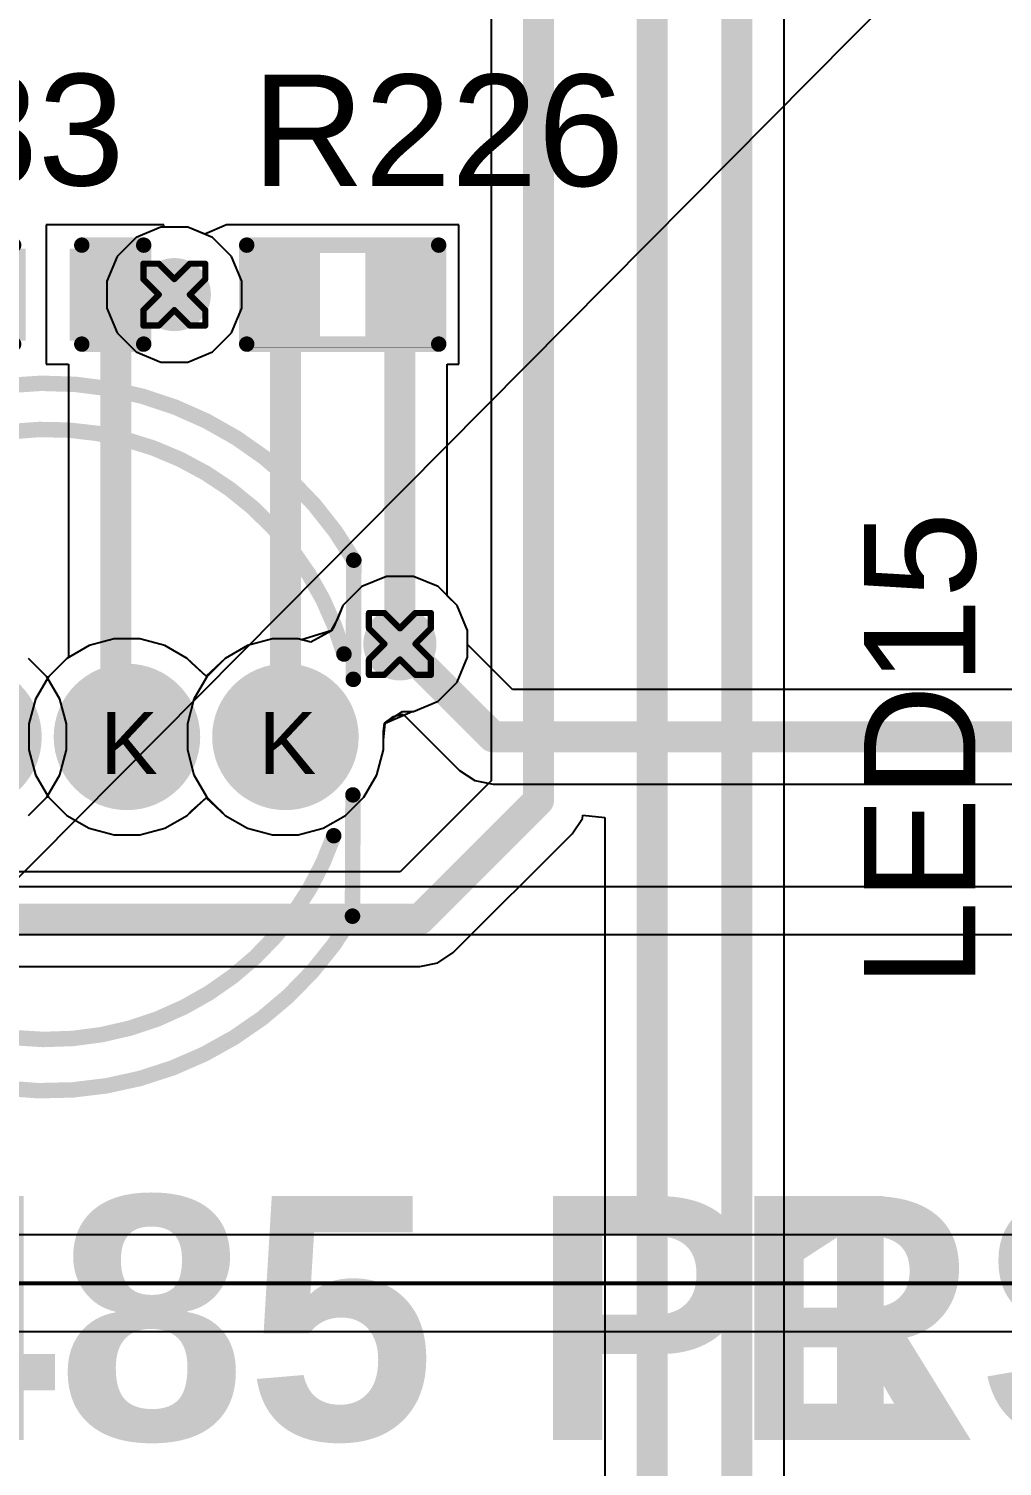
# Model space of a CAD drawing. Header units: inches. Extents: x -11 to 5379, y 0 to 5429.
# Drawn here: x 38.36 to 46.35, y 39.78 to 51.58 of the extents above; entities that cross this region are included whole.
import ezdxf

# ---------------------------------------------------------------- set-up
doc = ezdxf.new("R2010")
doc.units = ezdxf.units.IN
for name, color, linetype in [('Bottom Layer', 5, 'Continuous'), ('Bottom Solder', 6, 'Continuous'), ('Drill Drawing', 1, 'Continuous'), ('GND', 16, 'Continuous'), ('Multi-Layer', 9, 'Continuous'), ('Pad Holes', 156, 'Continuous'), ('PWR', 76, 'Continuous'), ('Top Layer', 1, 'Continuous'), ('Top Overlay', 2, 'Continuous'), ('Top Paste', 8, 'Continuous'), ('Top Solder', 216, 'Continuous'), ('Via Holes', 16, 'Continuous')]:
    doc.layers.add(name, color=color, linetype=linetype)
doc.styles.add('Arial', font='', dxfattribs={"height": 0.2})
doc.styles.add('Arial_Bold', font='', dxfattribs={"height": 0.2})
doc.styles.get('Arial').set_extended_font_data('Arial')
doc.styles.get('Arial_Bold').set_extended_font_data('Arial', bold=True)

# ---------------------------------------------------------------- blocks, each defined once
blk = doc.blocks.new('R___0402_276')
at = {"layer": 'Top Layer'}
for points in [[(-0.699, -0.318), (-0.699, 0.318), (-0.241, 0.318), (-0.241, -0.318)], [(0.241, -0.318), (0.241, 0.318), (0.699, 0.318), (0.699, -0.318)]]:
    blk.add_hatch(color=1, dxfattribs=at).paths.add_polyline_path(points)
at = {"layer": 'Top Paste'}
for points in [[(-0.699, -0.318), (-0.699, 0.318), (-0.241, 0.318), (-0.241, -0.318)], [(0.241, -0.318), (0.241, 0.318), (0.699, 0.318), (0.699, -0.318)]]:
    blk.add_hatch(color=8, dxfattribs=at).paths.add_polyline_path(points)
at = {"layer": 'Top Solder'}
for points in [[(-0.754, -0.373), (-0.754, 0.373), (-0.186, 0.373), (-0.186, -0.373)], [(0.186, -0.373), (0.186, 0.373), (0.754, 0.373), (0.754, -0.373)]]:
    blk.add_hatch(color=216, dxfattribs=at).paths.add_polyline_path(points)
at = {"layer": 'Top Overlay'}
for points in [[(-0.787, -0.406, 0.127, 0.127, 0), (-0.787, 0.406, 0.127, 0.127, 0)], [(-0.787, 0.406, 0.127, 0.127, 0), (0.787, 0.406, 0.127, 0.127, 0)], [(0.787, -0.406, 0.127, 0.127, 0), (0.787, 0.406, 0.127, 0.127, 0)], [(-0.787, -0.406, 0.127, 0.127, 0), (0.787, -0.406, 0.127, 0.127, 0)], [(-0.813, -0.432, 0.00323, 0.00323, 0), (0.813, -0.432, 0.00323, 0.00323, 0)]]:
    blk.add_lwpolyline(points, format="xyseb", dxfattribs=at)
for points in [[(-0.819, 0.406, 0.0635, 0.0635, 1), (-0.756, 0.406, 0.0635, 0.0635, 1)], [(-0.819, 0.406, 0.0635, 0.0635, 1), (-0.756, 0.406, 0.0635, 0.0635, 1)], [(0.756, 0.406, 0.0635, 0.0635, 1), (0.819, 0.406, 0.0635, 0.0635, 1)], [(0.756, 0.406, 0.0635, 0.0635, 1), (0.819, 0.406, 0.0635, 0.0635, 1)], [(-0.819, -0.406, 0.0635, 0.0635, 1), (-0.756, -0.406, 0.0635, 0.0635, 1)], [(-0.819, -0.406, 0.0635, 0.0635, 1), (-0.756, -0.406, 0.0635, 0.0635, 1)], [(0.756, -0.406, 0.0635, 0.0635, 1), (0.819, -0.406, 0.0635, 0.0635, 1)], [(0.756, -0.406, 0.0635, 0.0635, 1), (0.819, -0.406, 0.0635, 0.0635, 1)], [(-0.814, -0.432, 0.00161, 0.00161, 1), (-0.812, -0.432, 0.00161, 0.00161, 1)], [(0.812, -0.432, 0.00161, 0.00161, 1), (0.814, -0.432, 0.00161, 0.00161, 1)]]:
    blk.add_lwpolyline(points, format="xyseb", close=True, dxfattribs=at)
blk = doc.blocks.new('WS2812D_F5_491')
at = {"layer": 'Bottom Layer'}
h = blk.add_hatch(color=5, dxfattribs=at)
edge = h.paths.add_edge_path()
edge.add_arc((-1.95, 0), 0.55, 0, 360)
h = blk.add_hatch(color=5, dxfattribs=at)
edge = h.paths.add_edge_path()
edge.add_arc((-0.65, 0), 0.55, 0, 360)
h = blk.add_hatch(color=5, dxfattribs=at)
edge = h.paths.add_edge_path()
edge.add_arc((0.65, 0), 0.55, 0, 360)
h = blk.add_hatch(color=5, dxfattribs=at)
edge = h.paths.add_edge_path()
edge.add_arc((1.95, 0), 0.55, 0, 360)
at = {"layer": 'Bottom Solder'}
h = blk.add_hatch(color=6, dxfattribs=at)
edge = h.paths.add_edge_path()
edge.add_arc((-1.95, 0), 0.601, 0, 360)
h = blk.add_hatch(color=6, dxfattribs=at)
edge = h.paths.add_edge_path()
edge.add_arc((-0.65, 0), 0.601, 0, 360)
h = blk.add_hatch(color=6, dxfattribs=at)
edge = h.paths.add_edge_path()
edge.add_arc((0.65, 0), 0.601, 0, 360)
h = blk.add_hatch(color=6, dxfattribs=at)
edge = h.paths.add_edge_path()
edge.add_arc((1.95, 0), 0.601, 0, 360)
at = {"layer": 'GND'}
h = blk.add_hatch(color=16, dxfattribs=at)
edge = h.paths.add_edge_path()
edge.add_arc((-1.95, 0), 0.55, 0, 360)
h = blk.add_hatch(color=16, dxfattribs=at)
edge = h.paths.add_edge_path()
edge.add_arc((-0.65, 0), 0.55, 0, 360)
h = blk.add_hatch(color=16, dxfattribs=at)
edge = h.paths.add_edge_path()
edge.add_arc((0.65, 0), 0.55, 0, 360)
h = blk.add_hatch(color=16, dxfattribs=at)
edge = h.paths.add_edge_path()
edge.add_arc((1.95, 0), 0.55, 0, 360)
at = {"layer": 'Multi-Layer'}
h = blk.add_hatch(color=9, dxfattribs=at)
edge = h.paths.add_edge_path()
edge.add_arc((-1.95, 0), 0.55, 0, 360)
h = blk.add_hatch(color=9, dxfattribs=at)
edge = h.paths.add_edge_path()
edge.add_arc((-0.65, 0), 0.55, 0, 360)
h = blk.add_hatch(color=9, dxfattribs=at)
edge = h.paths.add_edge_path()
edge.add_arc((0.65, 0), 0.55, 0, 360)
h = blk.add_hatch(color=9, dxfattribs=at)
edge = h.paths.add_edge_path()
edge.add_arc((1.95, 0), 0.55, 0, 360)
at = {"layer": 'Pad Holes'}
h = blk.add_hatch(color=7, dxfattribs=at)
edge = h.paths.add_edge_path()
edge.add_arc((-1.95, 0), 0.36, 0, 360)
h = blk.add_hatch(color=7, dxfattribs=at)
edge = h.paths.add_edge_path()
edge.add_arc((-0.65, 0), 0.36, 0, 360)
h = blk.add_hatch(color=7, dxfattribs=at)
edge = h.paths.add_edge_path()
edge.add_arc((0.65, 0), 0.36, 0, 360)
h = blk.add_hatch(color=7, dxfattribs=at)
edge = h.paths.add_edge_path()
edge.add_arc((1.95, 0), 0.36, 0, 360)
at = {"layer": 'PWR'}
h = blk.add_hatch(color=76, dxfattribs=at)
edge = h.paths.add_edge_path()
edge.add_arc((-1.95, 0), 0.55, 0, 360)
h = blk.add_hatch(color=76, dxfattribs=at)
edge = h.paths.add_edge_path()
edge.add_arc((-0.65, 0), 0.55, 0, 360)
h = blk.add_hatch(color=76, dxfattribs=at)
edge = h.paths.add_edge_path()
edge.add_arc((0.65, 0), 0.55, 0, 360)
h = blk.add_hatch(color=76, dxfattribs=at)
edge = h.paths.add_edge_path()
edge.add_arc((1.95, 0), 0.55, 0, 360)
at = {"layer": 'Top Layer'}
h = blk.add_hatch(color=1, dxfattribs=at)
edge = h.paths.add_edge_path()
edge.add_arc((-1.95, 0), 0.55, 0, 360)
h = blk.add_hatch(color=1, dxfattribs=at)
edge = h.paths.add_edge_path()
edge.add_arc((-0.65, 0), 0.55, 0, 360)
h = blk.add_hatch(color=1, dxfattribs=at)
edge = h.paths.add_edge_path()
edge.add_arc((0.65, 0), 0.55, 0, 360)
h = blk.add_hatch(color=1, dxfattribs=at)
edge = h.paths.add_edge_path()
edge.add_arc((1.95, 0), 0.55, 0, 360)
at = {"layer": 'Top Solder'}
h = blk.add_hatch(color=216, dxfattribs=at)
edge = h.paths.add_edge_path()
edge.add_arc((-1.95, 0), 0.601, 0, 360)
h = blk.add_hatch(color=216, dxfattribs=at)
edge = h.paths.add_edge_path()
edge.add_arc((-0.65, 0), 0.601, 0, 360)
h = blk.add_hatch(color=216, dxfattribs=at)
edge = h.paths.add_edge_path()
edge.add_arc((0.65, 0), 0.601, 0, 360)
h = blk.add_hatch(color=216, dxfattribs=at)
edge = h.paths.add_edge_path()
edge.add_arc((1.95, 0), 0.601, 0, 360)
at = {"layer": 'Top Overlay'}
for points in [[(2.5, -1.471, 0.127, 0.127, -3.705201), (2.511, 1.45, 0.127, 0.127, 0)], [(-2.464, 0.543, 0.127, 0.127, -0.780857), (2.43, 0.68, 0.127, 0.127, 0)], [(2.507, 0.472, 0.127, 0.127, 0), (2.511, 1.45, 0.127, 0.127, 0)], [(2.347, -0.811, 0.127, 0.127, -0.760948), (-2.43, -0.51, 0.127, 0.127, 0)], [(2.5, -1.471, 0.127, 0.127, 0), (2.504, -0.476, 0.127, 0.127, 0)]]:
    blk.add_lwpolyline(points, format="xyseb", dxfattribs=at)
for points in [[(2.479, 1.45, 0.0635, 0.0635, 1), (2.543, 1.45, 0.0635, 0.0635, 1)], [(2.479, 1.45, 0.0635, 0.0635, 1), (2.543, 1.45, 0.0635, 0.0635, 1)], [(2.398, 0.68, 0.0635, 0.0635, 1), (2.462, 0.68, 0.0635, 0.0635, 1)], [(-2.496, 0.543, 0.0635, 0.0635, 1), (-2.432, 0.543, 0.0635, 0.0635, 1)], [(2.475, 0.472, 0.0635, 0.0635, 1), (2.539, 0.472, 0.0635, 0.0635, 1)], [(-2.462, -0.51, 0.0635, 0.0635, 1), (-2.398, -0.51, 0.0635, 0.0635, 1)], [(2.472, -0.476, 0.0635, 0.0635, 1), (2.535, -0.476, 0.0635, 0.0635, 1)], [(2.315, -0.811, 0.0635, 0.0635, 1), (2.378, -0.811, 0.0635, 0.0635, 1)], [(2.468, -1.471, 0.0635, 0.0635, 1), (2.532, -1.471, 0.0635, 0.0635, 1)], [(2.468, -1.471, 0.0635, 0.0635, 1), (2.532, -1.471, 0.0635, 0.0635, 1)]]:
    blk.add_lwpolyline(points, format="xyseb", close=True, dxfattribs=at)
blk = doc.blocks.new('C___0402_643')
at = {"layer": 'Top Layer'}
for points in [[(-0.699, -0.318), (-0.699, 0.318), (-0.241, 0.318), (-0.241, -0.318)], [(0.241, -0.318), (0.241, 0.318), (0.699, 0.318), (0.699, -0.318)]]:
    blk.add_hatch(color=1, dxfattribs=at).paths.add_polyline_path(points)
at = {"layer": 'Top Paste'}
for points in [[(-0.699, -0.318), (-0.699, 0.318), (-0.241, 0.318), (-0.241, -0.318)], [(0.241, -0.318), (0.241, 0.318), (0.699, 0.318), (0.699, -0.318)]]:
    blk.add_hatch(color=8, dxfattribs=at).paths.add_polyline_path(points)
at = {"layer": 'Top Solder'}
for points in [[(-0.758, -0.377), (-0.758, 0.377), (-0.181, 0.377), (-0.181, -0.377)], [(0.181, -0.377), (0.181, 0.377), (0.758, 0.377), (0.758, -0.377)]]:
    blk.add_hatch(color=216, dxfattribs=at).paths.add_polyline_path(points)
at = {"layer": 'Top Overlay'}
for points in [[(-0.787, -0.406, 0.127, 0.127, 0), (-0.787, 0.406, 0.127, 0.127, 0)], [(-0.787, 0.406, 0.127, 0.127, 0), (-0.279, 0.406, 0.127, 0.127, 0)], [(0.279, 0.406, 0.127, 0.127, 0), (0.787, 0.406, 0.127, 0.127, 0)], [(0.787, -0.406, 0.127, 0.127, 0), (0.787, 0.406, 0.127, 0.127, 0)], [(-0.787, -0.406, 0.127, 0.127, 0), (-0.279, -0.406, 0.127, 0.127, 0)], [(0.279, -0.406, 0.127, 0.127, 0), (0.787, -0.406, 0.127, 0.127, 0)]]:
    blk.add_lwpolyline(points, format="xyseb", dxfattribs=at)
for points in [[(-0.819, 0.406, 0.0635, 0.0635, 1), (-0.756, 0.406, 0.0635, 0.0635, 1)], [(-0.819, 0.406, 0.0635, 0.0635, 1), (-0.756, 0.406, 0.0635, 0.0635, 1)], [(-0.311, 0.406, 0.0635, 0.0635, 1), (-0.248, 0.406, 0.0635, 0.0635, 1)], [(0.248, 0.406, 0.0635, 0.0635, 1), (0.311, 0.406, 0.0635, 0.0635, 1)], [(0.756, 0.406, 0.0635, 0.0635, 1), (0.819, 0.406, 0.0635, 0.0635, 1)], [(0.756, 0.406, 0.0635, 0.0635, 1), (0.819, 0.406, 0.0635, 0.0635, 1)], [(-0.819, -0.406, 0.0635, 0.0635, 1), (-0.756, -0.406, 0.0635, 0.0635, 1)], [(-0.819, -0.406, 0.0635, 0.0635, 1), (-0.756, -0.406, 0.0635, 0.0635, 1)], [(-0.311, -0.406, 0.0635, 0.0635, 1), (-0.248, -0.406, 0.0635, 0.0635, 1)], [(0.248, -0.406, 0.0635, 0.0635, 1), (0.311, -0.406, 0.0635, 0.0635, 1)], [(0.756, -0.406, 0.0635, 0.0635, 1), (0.819, -0.406, 0.0635, 0.0635, 1)], [(0.756, -0.406, 0.0635, 0.0635, 1), (0.819, -0.406, 0.0635, 0.0635, 1)]]:
    blk.add_lwpolyline(points, format="xyseb", close=True, dxfattribs=at)

msp = doc.modelspace()

# ---------------------------------------------------------------- hatches: boundary and pattern name
at = {"layer": 'Bottom Layer'}
h = msp.add_hatch(color=5, dxfattribs=at)
edge = h.paths.add_edge_path()
edge.add_arc((39.557, 49.396), 0.3, 0, 360)
h = msp.add_hatch(color=5, dxfattribs=at)
edge = h.paths.add_edge_path()
edge.add_arc((41.407, 46.53), 0.3, 0, 360)
at = {"layer": 'GND'}
h = msp.add_hatch(color=16, dxfattribs=at)
edge = h.paths.add_edge_path()
edge.add_arc((39.557, 49.396), 0.3, 0, 360)
h = msp.add_hatch(color=16, dxfattribs=at)
edge = h.paths.add_edge_path()
edge.add_arc((41.407, 46.53), 0.3, 0, 360)
at = {"layer": 'PWR'}
h = msp.add_hatch(color=76, dxfattribs=at)
edge = h.paths.add_edge_path()
edge.add_arc((39.557, 49.396), 0.3, 0, 360)
h = msp.add_hatch(color=76, dxfattribs=at)
edge = h.paths.add_edge_path()
edge.add_arc((41.407, 46.53), 0.3, 0, 360)
at = {"layer": 'Top Layer'}
h = msp.add_hatch(color=1, dxfattribs=at)
edge = h.paths.add_edge_path()
edge.add_arc((39.557, 49.396), 0.3, 0, 360)
h = msp.add_hatch(color=1, dxfattribs=at)
edge = h.paths.add_edge_path()
edge.add_arc((41.407, 46.53), 0.3, 0, 360)
at = {"layer": 'Via Holes'}
h = msp.add_hatch(color=7, dxfattribs=at)
edge = h.paths.add_edge_path()
edge.add_arc((39.557, 49.396), 0.15, 0, 360)
h = msp.add_hatch(color=7, dxfattribs=at)
edge = h.paths.add_edge_path()
edge.add_arc((41.407, 46.53), 0.15, 0, 360)

# ---------------------------------------------------------------- linework, layer by layer
at = {"layer": 'Bottom Layer'}
for p, q in [((39.446, 49.95), (39.243, 49.866)), ((39.667, 49.95), (39.446, 49.95)), ((39.87, 49.866), (39.667, 49.95)), ((39.243, 49.866), (39.087, 49.71)), ((40.026, 49.71), (39.87, 49.866)), ((39.087, 49.71), (39.003, 49.507)), ((40.111, 49.507), (40.026, 49.71)), ((39.003, 49.507), (39.003, 49.286)), ((40.111, 49.286), (40.111, 49.507)), ((39.003, 49.286), (39.087, 49.083)), ((40.026, 49.083), (40.111, 49.286)), ((39.087, 49.083), (39.243, 48.927)), ((39.87, 48.927), (40.026, 49.083)), ((39.243, 48.927), (39.446, 48.842)), ((39.446, 48.842), (39.667, 48.842)), ((39.667, 48.842), (39.87, 48.927)), ((41.297, 47.084), (41.094, 47)), ((41.518, 47.084), (41.297, 47.084)), ((41.721, 47), (41.518, 47.084)), ((41.094, 47), (40.938, 46.844)), ((41.877, 46.844), (41.721, 47)), ((40.938, 46.844), (40.866, 46.67)), ((41.961, 46.64), (41.877, 46.844)), ((40.847, 46.637), (40.676, 46.543)), ((40.866, 46.67), (40.847, 46.637)), ((41.961, 46.525), (41.961, 46.64)), ((38.857, 46.516), (38.674, 46.41)), ((39.062, 46.571), (38.857, 46.516)), ((39.274, 46.571), (39.062, 46.571)), ((39.478, 46.516), (39.274, 46.571)), ((39.661, 46.41), (39.478, 46.516)), ((40.157, 46.516), (39.974, 46.41)), ((40.362, 46.571), (40.157, 46.516)), ((40.573, 46.571), (40.362, 46.571)), ((40.676, 46.543), (40.573, 46.571)), ((42.332, 46.155), (41.961, 46.525)), ((38.674, 46.41), (38.524, 46.26)), ((39.7, 46.372), (39.661, 46.41)), ((39.818, 46.266), (39.7, 46.372)), ((39.936, 46.372), (39.818, 46.266)), ((39.974, 46.41), (39.936, 46.372)), ((38.524, 46.26), (38.418, 46.077)), ((46.834, 46.155), (42.332, 46.155)), ((38.418, 46.077), (38.364, 45.873)), ((41.282, 45.88), (41.355, 45.934)), ((41.355, 45.934), (41.434, 45.954)), ((41.434, 45.954), (41.896, 45.492)), ((38.364, 45.873), (38.364, 45.661)), ((41.272, 45.812), (41.282, 45.88)), ((41.272, 45.661), (41.272, 45.812)), ((38.364, 45.661), (38.418, 45.456)), ((41.217, 45.456), (41.272, 45.661)), ((38.418, 45.456), (38.524, 45.273)), ((41.111, 45.273), (41.217, 45.456)), ((41.896, 45.492), (42.022, 45.408)), ((42.022, 45.408), (42.171, 45.378)), ((42.171, 45.378), (46.834, 45.378)), ((38.524, 45.273), (38.674, 45.123)), ((39.7, 45.162), (39.818, 45.267)), ((39.818, 45.267), (39.936, 45.162)), ((40.961, 45.123), (41.111, 45.273)), ((38.674, 45.123), (38.857, 45.017)), ((39.478, 45.017), (39.661, 45.123)), ((39.661, 45.123), (39.7, 45.162)), ((39.936, 45.162), (39.974, 45.123)), ((39.974, 45.123), (40.157, 45.017)), ((40.778, 45.017), (40.961, 45.123)), ((38.857, 45.017), (39.062, 44.963)), ((39.062, 44.963), (39.274, 44.963)), ((39.274, 44.963), (39.478, 45.017)), ((40.157, 45.017), (40.362, 44.963)), ((40.362, 44.963), (40.573, 44.963)), ((40.573, 44.963), (40.778, 45.017))]:
    msp.add_line(p, q, dxfattribs=at)
for points in [[(41.407, 46.53, 0.254, 0.254, 0), (42.171, 45.767, 0.254, 0.254, 0)], [(42.171, 45.767, 0.254, 0.254, 0), (47.538, 45.767, 0.254, 0.254, 0)]]:
    msp.add_lwpolyline(points, format="xyseb", dxfattribs=at)
for points in [[(41.344, 46.53, 0.127, 0.127, 1), (41.471, 46.53, 0.127, 0.127, 1)], [(42.107, 45.767, 0.127, 0.127, 1), (42.234, 45.767, 0.127, 0.127, 1)], [(42.107, 45.767, 0.127, 0.127, 1), (42.234, 45.767, 0.127, 0.127, 1)]]:
    msp.add_lwpolyline(points, format="xyseb", close=True, dxfattribs=at)
at = {"layer": 'Bottom Solder'}
msp.add_line((6.245, 12.319), (5379.208, 5429.208), dxfattribs=at)
at = {"layer": 'Drill Drawing'}
for points in [[(39.303, 49.523, 0.0508, 0.0508, 0), (39.303, 49.65, 0.0508, 0.0508, 0)], [(39.303, 49.65, 0.0508, 0.0508, 0), (39.43, 49.65, 0.0508, 0.0508, 0)], [(39.43, 49.65, 0.0508, 0.0508, 0), (39.557, 49.523, 0.0508, 0.0508, 0)], [(39.557, 49.523, 0.0508, 0.0508, 0), (39.684, 49.65, 0.0508, 0.0508, 0)], [(39.684, 49.65, 0.0508, 0.0508, 0), (39.811, 49.65, 0.0508, 0.0508, 0)], [(39.811, 49.523, 0.0508, 0.0508, 0), (39.811, 49.65, 0.0508, 0.0508, 0)], [(39.303, 49.523, 0.0508, 0.0508, 0), (39.43, 49.396, 0.0508, 0.0508, 0)], [(39.684, 49.396, 0.0508, 0.0508, 0), (39.811, 49.523, 0.0508, 0.0508, 0)], [(39.303, 49.269, 0.0508, 0.0508, 0), (39.43, 49.396, 0.0508, 0.0508, 0)], [(39.684, 49.396, 0.0508, 0.0508, 0), (39.811, 49.269, 0.0508, 0.0508, 0)], [(39.303, 49.142, 0.0508, 0.0508, 0), (39.303, 49.269, 0.0508, 0.0508, 0)], [(39.43, 49.142, 0.0508, 0.0508, 0), (39.557, 49.269, 0.0508, 0.0508, 0)], [(39.557, 49.269, 0.0508, 0.0508, 0), (39.684, 49.142, 0.0508, 0.0508, 0)], [(39.811, 49.142, 0.0508, 0.0508, 0), (39.811, 49.269, 0.0508, 0.0508, 0)], [(39.303, 49.142, 0.0508, 0.0508, 0), (39.43, 49.142, 0.0508, 0.0508, 0)], [(39.684, 49.142, 0.0508, 0.0508, 0), (39.811, 49.142, 0.0508, 0.0508, 0)], [(41.153, 46.657, 0.0508, 0.0508, 0), (41.153, 46.784, 0.0508, 0.0508, 0)], [(41.153, 46.784, 0.0508, 0.0508, 0), (41.28, 46.784, 0.0508, 0.0508, 0)], [(41.28, 46.784, 0.0508, 0.0508, 0), (41.407, 46.657, 0.0508, 0.0508, 0)], [(41.407, 46.657, 0.0508, 0.0508, 0), (41.534, 46.784, 0.0508, 0.0508, 0)], [(41.534, 46.784, 0.0508, 0.0508, 0), (41.661, 46.784, 0.0508, 0.0508, 0)], [(41.661, 46.657, 0.0508, 0.0508, 0), (41.661, 46.784, 0.0508, 0.0508, 0)], [(41.153, 46.657, 0.0508, 0.0508, 0), (41.28, 46.53, 0.0508, 0.0508, 0)], [(41.534, 46.53, 0.0508, 0.0508, 0), (41.661, 46.657, 0.0508, 0.0508, 0)], [(41.153, 46.403, 0.0508, 0.0508, 0), (41.28, 46.53, 0.0508, 0.0508, 0)], [(41.534, 46.53, 0.0508, 0.0508, 0), (41.661, 46.403, 0.0508, 0.0508, 0)], [(41.153, 46.276, 0.0508, 0.0508, 0), (41.153, 46.403, 0.0508, 0.0508, 0)], [(41.28, 46.276, 0.0508, 0.0508, 0), (41.407, 46.403, 0.0508, 0.0508, 0)], [(41.407, 46.403, 0.0508, 0.0508, 0), (41.534, 46.276, 0.0508, 0.0508, 0)], [(41.661, 46.276, 0.0508, 0.0508, 0), (41.661, 46.403, 0.0508, 0.0508, 0)], [(41.153, 46.276, 0.0508, 0.0508, 0), (41.28, 46.276, 0.0508, 0.0508, 0)], [(41.534, 46.276, 0.0508, 0.0508, 0), (41.661, 46.276, 0.0508, 0.0508, 0)]]:
    msp.add_lwpolyline(points, format="xyseb", dxfattribs=at)
for points in [[(39.29, 49.65, 0.0254, 0.0254, 1), (39.315, 49.65, 0.0254, 0.0254, 1)], [(39.29, 49.65, 0.0254, 0.0254, 1), (39.315, 49.65, 0.0254, 0.0254, 1)], [(39.417, 49.65, 0.0254, 0.0254, 1), (39.442, 49.65, 0.0254, 0.0254, 1)], [(39.417, 49.65, 0.0254, 0.0254, 1), (39.442, 49.65, 0.0254, 0.0254, 1)], [(39.671, 49.65, 0.0254, 0.0254, 1), (39.696, 49.65, 0.0254, 0.0254, 1)], [(39.671, 49.65, 0.0254, 0.0254, 1), (39.696, 49.65, 0.0254, 0.0254, 1)], [(39.798, 49.65, 0.0254, 0.0254, 1), (39.823, 49.65, 0.0254, 0.0254, 1)], [(39.798, 49.65, 0.0254, 0.0254, 1), (39.823, 49.65, 0.0254, 0.0254, 1)], [(39.29, 49.523, 0.0254, 0.0254, 1), (39.315, 49.523, 0.0254, 0.0254, 1)], [(39.29, 49.523, 0.0254, 0.0254, 1), (39.315, 49.523, 0.0254, 0.0254, 1)], [(39.544, 49.523, 0.0254, 0.0254, 1), (39.569, 49.523, 0.0254, 0.0254, 1)], [(39.544, 49.523, 0.0254, 0.0254, 1), (39.569, 49.523, 0.0254, 0.0254, 1)], [(39.798, 49.523, 0.0254, 0.0254, 1), (39.823, 49.523, 0.0254, 0.0254, 1)], [(39.798, 49.523, 0.0254, 0.0254, 1), (39.823, 49.523, 0.0254, 0.0254, 1)], [(39.417, 49.396, 0.0254, 0.0254, 1), (39.442, 49.396, 0.0254, 0.0254, 1)], [(39.417, 49.396, 0.0254, 0.0254, 1), (39.442, 49.396, 0.0254, 0.0254, 1)], [(39.671, 49.396, 0.0254, 0.0254, 1), (39.696, 49.396, 0.0254, 0.0254, 1)], [(39.671, 49.396, 0.0254, 0.0254, 1), (39.696, 49.396, 0.0254, 0.0254, 1)], [(39.29, 49.269, 0.0254, 0.0254, 1), (39.315, 49.269, 0.0254, 0.0254, 1)], [(39.29, 49.269, 0.0254, 0.0254, 1), (39.315, 49.269, 0.0254, 0.0254, 1)], [(39.544, 49.269, 0.0254, 0.0254, 1), (39.569, 49.269, 0.0254, 0.0254, 1)], [(39.544, 49.269, 0.0254, 0.0254, 1), (39.569, 49.269, 0.0254, 0.0254, 1)], [(39.798, 49.269, 0.0254, 0.0254, 1), (39.823, 49.269, 0.0254, 0.0254, 1)], [(39.798, 49.269, 0.0254, 0.0254, 1), (39.823, 49.269, 0.0254, 0.0254, 1)], [(39.29, 49.142, 0.0254, 0.0254, 1), (39.315, 49.142, 0.0254, 0.0254, 1)], [(39.29, 49.142, 0.0254, 0.0254, 1), (39.315, 49.142, 0.0254, 0.0254, 1)], [(39.417, 49.142, 0.0254, 0.0254, 1), (39.442, 49.142, 0.0254, 0.0254, 1)], [(39.417, 49.142, 0.0254, 0.0254, 1), (39.442, 49.142, 0.0254, 0.0254, 1)], [(39.671, 49.142, 0.0254, 0.0254, 1), (39.696, 49.142, 0.0254, 0.0254, 1)], [(39.671, 49.142, 0.0254, 0.0254, 1), (39.696, 49.142, 0.0254, 0.0254, 1)], [(39.798, 49.142, 0.0254, 0.0254, 1), (39.823, 49.142, 0.0254, 0.0254, 1)], [(39.798, 49.142, 0.0254, 0.0254, 1), (39.823, 49.142, 0.0254, 0.0254, 1)], [(41.141, 46.784, 0.0254, 0.0254, 1), (41.166, 46.784, 0.0254, 0.0254, 1)], [(41.141, 46.784, 0.0254, 0.0254, 1), (41.166, 46.784, 0.0254, 0.0254, 1)], [(41.268, 46.784, 0.0254, 0.0254, 1), (41.293, 46.784, 0.0254, 0.0254, 1)], [(41.268, 46.784, 0.0254, 0.0254, 1), (41.293, 46.784, 0.0254, 0.0254, 1)], [(41.522, 46.784, 0.0254, 0.0254, 1), (41.547, 46.784, 0.0254, 0.0254, 1)], [(41.522, 46.784, 0.0254, 0.0254, 1), (41.547, 46.784, 0.0254, 0.0254, 1)], [(41.649, 46.784, 0.0254, 0.0254, 1), (41.674, 46.784, 0.0254, 0.0254, 1)], [(41.649, 46.784, 0.0254, 0.0254, 1), (41.674, 46.784, 0.0254, 0.0254, 1)], [(41.141, 46.657, 0.0254, 0.0254, 1), (41.166, 46.657, 0.0254, 0.0254, 1)], [(41.141, 46.657, 0.0254, 0.0254, 1), (41.166, 46.657, 0.0254, 0.0254, 1)], [(41.395, 46.657, 0.0254, 0.0254, 1), (41.42, 46.657, 0.0254, 0.0254, 1)], [(41.395, 46.657, 0.0254, 0.0254, 1), (41.42, 46.657, 0.0254, 0.0254, 1)], [(41.649, 46.657, 0.0254, 0.0254, 1), (41.674, 46.657, 0.0254, 0.0254, 1)], [(41.649, 46.657, 0.0254, 0.0254, 1), (41.674, 46.657, 0.0254, 0.0254, 1)], [(41.268, 46.53, 0.0254, 0.0254, 1), (41.293, 46.53, 0.0254, 0.0254, 1)], [(41.268, 46.53, 0.0254, 0.0254, 1), (41.293, 46.53, 0.0254, 0.0254, 1)], [(41.522, 46.53, 0.0254, 0.0254, 1), (41.547, 46.53, 0.0254, 0.0254, 1)], [(41.522, 46.53, 0.0254, 0.0254, 1), (41.547, 46.53, 0.0254, 0.0254, 1)], [(41.141, 46.403, 0.0254, 0.0254, 1), (41.166, 46.403, 0.0254, 0.0254, 1)], [(41.141, 46.403, 0.0254, 0.0254, 1), (41.166, 46.403, 0.0254, 0.0254, 1)], [(41.395, 46.403, 0.0254, 0.0254, 1), (41.42, 46.403, 0.0254, 0.0254, 1)], [(41.395, 46.403, 0.0254, 0.0254, 1), (41.42, 46.403, 0.0254, 0.0254, 1)], [(41.649, 46.403, 0.0254, 0.0254, 1), (41.674, 46.403, 0.0254, 0.0254, 1)], [(41.649, 46.403, 0.0254, 0.0254, 1), (41.674, 46.403, 0.0254, 0.0254, 1)], [(41.141, 46.276, 0.0254, 0.0254, 1), (41.166, 46.276, 0.0254, 0.0254, 1)], [(41.141, 46.276, 0.0254, 0.0254, 1), (41.166, 46.276, 0.0254, 0.0254, 1)], [(41.268, 46.276, 0.0254, 0.0254, 1), (41.293, 46.276, 0.0254, 0.0254, 1)], [(41.268, 46.276, 0.0254, 0.0254, 1), (41.293, 46.276, 0.0254, 0.0254, 1)], [(41.522, 46.276, 0.0254, 0.0254, 1), (41.547, 46.276, 0.0254, 0.0254, 1)], [(41.522, 46.276, 0.0254, 0.0254, 1), (41.547, 46.276, 0.0254, 0.0254, 1)], [(41.649, 46.276, 0.0254, 0.0254, 1), (41.674, 46.276, 0.0254, 0.0254, 1)], [(41.649, 46.276, 0.0254, 0.0254, 1), (41.674, 46.276, 0.0254, 0.0254, 1)]]:
    msp.add_lwpolyline(points, format="xyseb", close=True, dxfattribs=at)
at = {"layer": 'GND'}
for p, q in [((39.446, 49.95), (39.243, 49.866)), ((39.667, 49.95), (39.446, 49.95)), ((39.87, 49.866), (39.667, 49.95)), ((39.243, 49.866), (39.087, 49.71)), ((40.026, 49.71), (39.87, 49.866)), ((39.087, 49.71), (39.003, 49.507)), ((40.111, 49.507), (40.026, 49.71)), ((39.003, 49.507), (39.003, 49.286)), ((40.111, 49.286), (40.111, 49.507)), ((39.003, 49.286), (39.087, 49.083)), ((40.026, 49.083), (40.111, 49.286)), ((39.087, 49.083), (39.243, 48.927)), ((39.87, 48.927), (40.026, 49.083)), ((39.243, 48.927), (39.446, 48.842)), ((39.446, 48.842), (39.667, 48.842)), ((39.667, 48.842), (39.87, 48.927)), ((41.297, 47.084), (41.094, 47)), ((41.518, 47.084), (41.297, 47.084)), ((41.721, 47), (41.518, 47.084)), ((41.094, 47), (40.938, 46.844)), ((41.877, 46.844), (41.721, 47)), ((40.938, 46.844), (40.894, 46.737)), ((41.961, 46.64), (41.877, 46.844)), ((40.894, 46.737), (40.841, 46.636)), ((40.841, 46.636), (40.599, 46.564)), ((41.961, 46.42), (41.961, 46.64)), ((38.857, 46.516), (38.674, 46.41)), ((39.062, 46.571), (38.857, 46.516)), ((39.274, 46.571), (39.062, 46.571)), ((39.478, 46.516), (39.274, 46.571)), ((39.661, 46.41), (39.478, 46.516)), ((40.157, 46.516), (39.974, 46.41)), ((40.362, 46.571), (40.157, 46.516)), ((40.573, 46.571), (40.362, 46.571)), ((40.599, 46.564), (40.573, 46.571)), ((38.674, 46.41), (38.524, 46.26)), ((39.818, 46.266), (39.661, 46.41)), ((39.974, 46.41), (39.818, 46.266)), ((41.877, 46.216), (41.961, 46.42)), ((38.524, 46.26), (38.418, 46.077)), ((41.721, 46.06), (41.877, 46.216)), ((38.418, 46.077), (38.364, 45.873)), ((41.518, 45.976), (41.721, 46.06)), ((41.287, 45.879), (41.507, 45.976)), ((41.507, 45.976), (41.518, 45.976)), ((38.364, 45.873), (38.364, 45.661)), ((41.272, 45.741), (41.287, 45.879)), ((38.364, 45.661), (38.418, 45.456)), ((41.217, 45.456), (41.272, 45.661)), ((41.272, 45.661), (41.272, 45.741)), ((38.418, 45.456), (38.524, 45.273)), ((41.111, 45.273), (41.217, 45.456)), ((38.524, 45.273), (38.674, 45.123)), ((39.661, 45.123), (39.818, 45.267)), ((39.818, 45.267), (39.974, 45.123)), ((40.961, 45.123), (41.111, 45.273)), ((38.674, 45.123), (38.857, 45.017)), ((39.478, 45.017), (39.661, 45.123)), ((39.974, 45.123), (40.157, 45.017)), ((40.778, 45.017), (40.961, 45.123)), ((38.857, 45.017), (39.062, 44.963)), ((39.062, 44.963), (39.274, 44.963)), ((39.274, 44.963), (39.478, 45.017)), ((40.157, 45.017), (40.362, 44.963)), ((40.362, 44.963), (40.573, 44.963)), ((40.573, 44.963), (40.778, 45.017)), ((75.031, 44.536), (10.737, 44.536)), ((0.388, 44.147), (76.414, 44.147)), ((96.799, 41.275), (0.388, 41.275)), ((10.737, 40.887), (87.726, 40.887))]:
    msp.add_line(p, q, dxfattribs=at)
at = {"layer": 'PWR'}
for p, q in [((41.297, 47.084), (41.094, 47)), ((41.518, 47.084), (41.297, 47.084)), ((41.721, 47), (41.518, 47.084)), ((41.094, 47), (40.938, 46.844)), ((41.877, 46.844), (41.721, 47)), ((40.938, 46.844), (40.894, 46.737)), ((41.961, 46.64), (41.877, 46.844)), ((40.894, 46.737), (40.841, 46.636)), ((40.841, 46.636), (40.599, 46.564)), ((41.961, 46.42), (41.961, 46.64)), ((40.157, 46.516), (39.974, 46.41)), ((40.362, 46.571), (40.157, 46.516)), ((40.573, 46.571), (40.362, 46.571)), ((40.599, 46.564), (40.573, 46.571)), ((38.511, 46.26), (38.361, 46.41)), ((39.974, 46.41), (39.824, 46.26)), ((41.877, 46.216), (41.961, 46.42)), ((38.617, 46.077), (38.511, 46.26)), ((39.824, 46.26), (39.718, 46.077)), ((41.721, 46.06), (41.877, 46.216)), ((38.672, 45.873), (38.617, 46.077)), ((39.718, 46.077), (39.664, 45.873)), ((41.518, 45.976), (41.721, 46.06)), ((41.287, 45.879), (41.507, 45.976)), ((41.507, 45.976), (41.518, 45.976)), ((38.672, 45.661), (38.672, 45.873)), ((39.664, 45.873), (39.664, 45.661)), ((41.272, 45.741), (41.287, 45.879)), ((38.617, 45.456), (38.672, 45.661)), ((39.664, 45.661), (39.718, 45.456)), ((41.217, 45.456), (41.272, 45.661)), ((41.272, 45.661), (41.272, 45.741)), ((38.511, 45.273), (38.617, 45.456)), ((39.718, 45.456), (39.824, 45.273)), ((41.111, 45.273), (41.217, 45.456)), ((38.361, 45.123), (38.511, 45.273)), ((39.824, 45.273), (39.974, 45.123)), ((40.961, 45.123), (41.111, 45.273)), ((39.974, 45.123), (40.157, 45.017)), ((40.778, 45.017), (40.961, 45.123)), ((40.157, 45.017), (40.362, 44.963)), ((40.362, 44.963), (40.573, 44.963)), ((40.573, 44.963), (40.778, 45.017)), ((50.749, 41.681), (13.564, 41.681)), ((13.564, 41.293), (50.749, 41.293))]:
    msp.add_line(p, q, dxfattribs=at)
at = {"layer": 'Top Layer'}
for p, q in [((44.559, 27.004), (44.559, 60.799)), ((42.157, 58.641), (42.157, 45.407)), ((39.47, 49.968), (38.505, 49.968)), ((38.505, 49.968), (38.505, 48.825)), ((39.47, 49.95), (39.47, 49.968)), ((39.667, 49.95), (39.47, 49.95)), ((39.807, 49.892), (39.667, 49.95)), ((39.985, 49.968), (39.807, 49.892)), ((39.985, 49.968), (39.985, 49.968)), ((41.89, 49.968), (39.985, 49.968)), ((41.89, 48.825), (41.89, 49.968)), ((38.505, 48.825), (38.689, 48.825)), ((38.689, 48.825), (38.689, 46.419)), ((41.796, 46.925), (41.796, 48.825)), ((41.796, 48.825), (41.89, 48.825)), ((41.877, 46.844), (41.796, 46.925)), ((41.961, 46.64), (41.877, 46.844)), ((41.961, 46.42), (41.961, 46.64)), ((38.674, 46.41), (38.524, 46.26)), ((38.689, 46.419), (38.674, 46.41)), ((41.877, 46.216), (41.961, 46.42)), ((38.524, 46.26), (38.418, 46.077)), ((41.721, 46.06), (41.877, 46.216)), ((38.418, 46.077), (38.364, 45.873)), ((41.518, 45.976), (41.721, 46.06)), ((41.282, 45.88), (41.428, 45.976)), ((41.428, 45.976), (41.518, 45.976)), ((38.364, 45.873), (38.364, 45.661)), ((41.272, 45.812), (41.282, 45.88)), ((41.272, 45.661), (41.272, 45.812)), ((38.364, 45.661), (38.418, 45.456)), ((41.217, 45.456), (41.272, 45.661)), ((38.418, 45.456), (38.524, 45.273)), ((41.111, 45.273), (41.217, 45.456)), ((42.157, 45.407), (41.41, 44.66)), ((38.524, 45.273), (38.674, 45.123)), ((39.7, 45.162), (39.818, 45.267)), ((39.818, 45.267), (39.936, 45.162)), ((40.961, 45.123), (41.111, 45.273)), ((38.674, 45.123), (38.857, 45.017)), ((39.478, 45.017), (39.661, 45.123)), ((39.661, 45.123), (39.7, 45.162)), ((39.936, 45.162), (39.974, 45.123)), ((39.974, 45.123), (40.157, 45.017)), ((40.778, 45.017), (40.961, 45.123)), ((42.82, 44.971), (42.904, 45.097)), ((42.904, 45.097), (42.909, 45.124)), ((42.909, 45.124), (43.087, 45.107)), ((43.087, 45.107), (43.087, 27.012)), ((38.857, 45.017), (39.062, 44.963)), ((39.062, 44.963), (39.274, 44.963)), ((39.274, 44.963), (39.478, 45.017)), ((40.157, 45.017), (40.362, 44.963)), ((40.362, 44.963), (40.573, 44.963)), ((40.573, 44.963), (40.778, 45.017)), ((41.845, 43.997), (42.82, 44.971)), ((41.41, 44.66), (9.675, 44.66)), ((41.719, 43.913), (41.845, 43.997)), ((9.514, 43.883), (41.571, 43.883)), ((41.571, 43.883), (41.719, 43.913))]:
    msp.add_line(p, q, dxfattribs=at)
for points in [[(43.476, 26.851, 0.254, 0.254, 0), (43.476, 61.306, 0.254, 0.254, 0)], [(44.171, 26.843, 0.254, 0.254, 0), (44.171, 60.96, 0.254, 0.254, 0)], [(42.545, 45.246, 0.254, 0.254, 0), (42.545, 58.802, 0.254, 0.254, 0)], [(38.988, 49.396, 0.254, 0.254, 0), (39.078, 49.306, 0.254, 0.254, 0)], [(38.988, 49.396, 0.254, 0.254, 0), (39.557, 49.396, 0.254, 0.254, 0)], [(39.078, 45.857, 0.254, 0.254, 0), (39.078, 49.306, 0.254, 0.254, 0)], [(40.468, 45.767, 0.254, 0.254, 0), (40.468, 49.396, 0.254, 0.254, 0)], [(41.407, 46.53, 0.254, 0.254, 0), (41.407, 49.396, 0.254, 0.254, 0)], [(39.078, 45.857, 0.254, 0.254, 0), (39.168, 45.767, 0.254, 0.254, 0)], [(41.571, 44.272, 0.254, 0.254, 0), (42.545, 45.246, 0.254, 0.254, 0)], [(9.514, 44.272, 0.254, 0.254, 0), (41.571, 44.272, 0.254, 0.254, 0)]]:
    msp.add_lwpolyline(points, format="xyseb", dxfattribs=at)
for points in [[(38.924, 49.396, 0.127, 0.127, 1), (39.051, 49.396, 0.127, 0.127, 1)], [(38.924, 49.396, 0.127, 0.127, 1), (39.051, 49.396, 0.127, 0.127, 1)], [(39.014, 49.306, 0.127, 0.127, 1), (39.141, 49.306, 0.127, 0.127, 1)], [(39.014, 49.306, 0.127, 0.127, 1), (39.141, 49.306, 0.127, 0.127, 1)], [(39.493, 49.396, 0.127, 0.127, 1), (39.62, 49.396, 0.127, 0.127, 1)], [(40.404, 49.396, 0.127, 0.127, 1), (40.531, 49.396, 0.127, 0.127, 1)], [(41.344, 49.396, 0.127, 0.127, 1), (41.471, 49.396, 0.127, 0.127, 1)], [(41.344, 46.53, 0.127, 0.127, 1), (41.471, 46.53, 0.127, 0.127, 1)], [(39.014, 45.857, 0.127, 0.127, 1), (39.141, 45.857, 0.127, 0.127, 1)], [(39.014, 45.857, 0.127, 0.127, 1), (39.141, 45.857, 0.127, 0.127, 1)], [(39.104, 45.767, 0.127, 0.127, 1), (39.231, 45.767, 0.127, 0.127, 1)], [(40.404, 45.767, 0.127, 0.127, 1), (40.531, 45.767, 0.127, 0.127, 1)], [(42.481, 45.246, 0.127, 0.127, 1), (42.608, 45.246, 0.127, 0.127, 1)], [(42.481, 45.246, 0.127, 0.127, 1), (42.608, 45.246, 0.127, 0.127, 1)], [(41.507, 44.272, 0.127, 0.127, 1), (41.634, 44.272, 0.127, 0.127, 1)], [(41.507, 44.272, 0.127, 0.127, 1), (41.634, 44.272, 0.127, 0.127, 1)]]:
    msp.add_lwpolyline(points, format="xyseb", close=True, dxfattribs=at)
at = {"layer": 'Top Solder'}
msp.add_line((6.245, 12.319), (5379.208, 5429.208), dxfattribs=at)

# ---------------------------------------------------------------- block references
for name, p in [('C___0402_643', (38.518, 49.396)), ('R___0402_276', (40.938, 49.396)), ('WS2812D_F5_491', (38.518, 45.767))]:
    msp.add_blockref(name, p)

# ---------------------------------------------------------------- texts
at = {"layer": 'Drill Drawing', "style": 'Arial'}
for p in [(38.948, 45.462), (40.248, 45.462)]:
    msp.add_text('K', height=0.508, dxfattribs=at).set_placement(p)
at = {"layer": 'Top Overlay'}
for s, height, style, p in [('C83', 0.9144, 'Arial', (36.805, 50.292)), ('R226', 0.9144, 'Arial', (40.194, 50.287)), ('RS485 P1', 2, 'Arial_Bold', (33.159, 39.999)), ('RS485 P2', 2, 'Arial_Bold', (44.129, 39.999))]:
    msp.add_text(s, height=height, dxfattribs=dict(at, style=style)).set_placement(p)
at = {"layer": 'Top Overlay', "style": 'Arial'}
msp.add_text('LED15', height=0.9144, rotation=90, dxfattribs=at).set_placement((46.128, 43.71))

doc.saveas('drawing.dxf')
